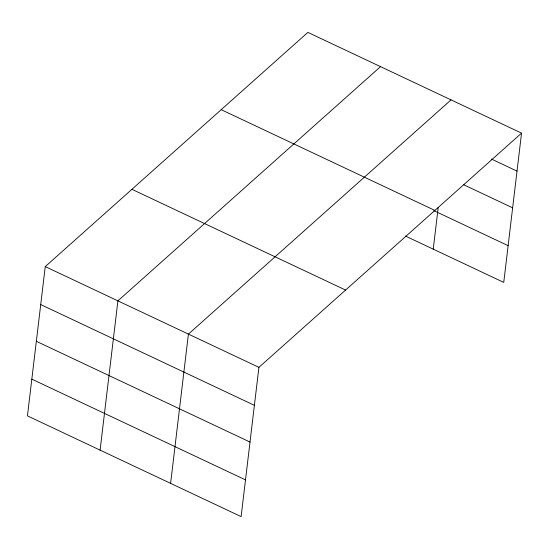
<?xml version="1.0" encoding="UTF-8"?>
<svg xmlns="http://www.w3.org/2000/svg" width="549" height="549" viewBox="0 0 549 549"><rect width="100%" height="100%" fill="white"/><g stroke="black" fill="none" stroke-linecap="round" stroke-linejoin="round"><path stroke-width="0.82" d="M45.251 266.601L27.45 415.868L241.121 516.616L258.922 367.35L521.55 133.132L307.879 32.384L45.251 266.601L258.922 367.35M100.096 450.118L117.898 300.859L380.526 66.642M170.609 483.367L188.41 334.108L451.038 99.884M433.243 249.15L438.219 207.378M521.55 133.132L503.749 282.399L405.347 235.995M491.451 159.052L517.021 171.11M463.83 184.814L512.642 207.831M221.213 109.676L434.883 210.425M433.744 210.596L508.134 245.671M131.918 189.309L345.589 290.057M40.722 304.578L254.393 405.327M36.344 341.3L250.015 442.055M31.828 379.139L245.499 479.888"/></g></svg>
